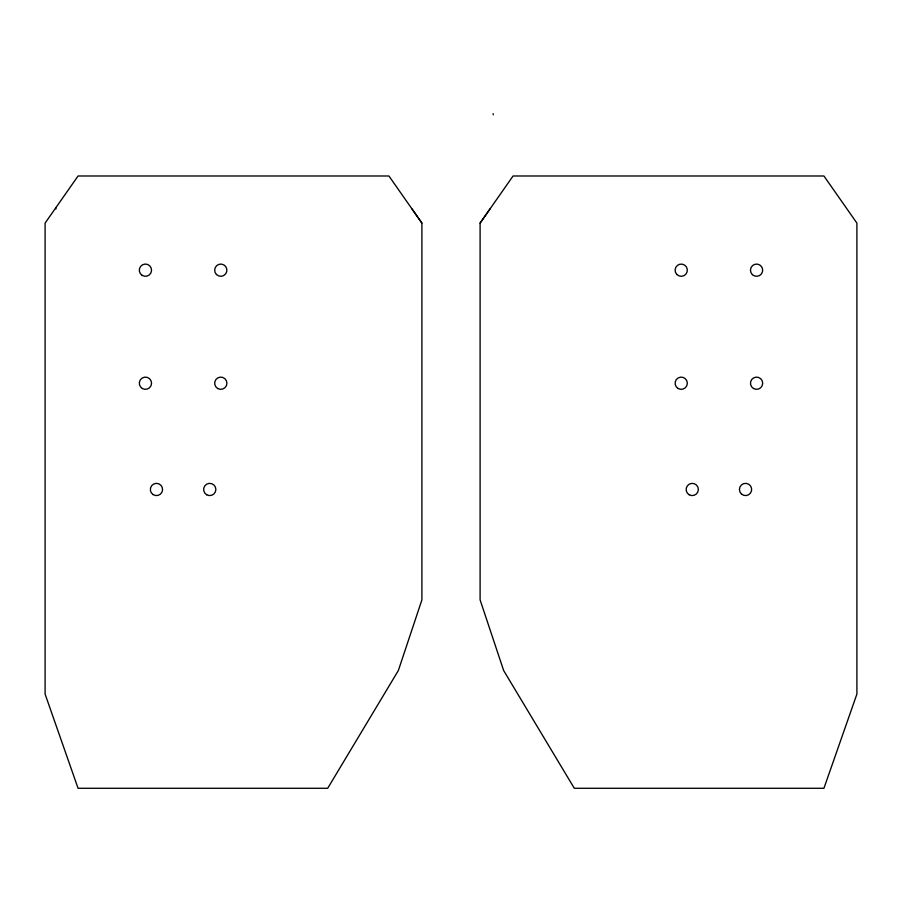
<?xml version="1.0" encoding="UTF-8"?>
<svg xmlns="http://www.w3.org/2000/svg" width="902" height="902" viewBox="0 0 902 902"><rect width="100%" height="100%" fill="white"/><g stroke="black" fill="none" stroke-linecap="round" stroke-linejoin="round"><path stroke-width="1.35" d="M480.101 223.087L513.069 175.991L823.932 175.991L856.9 223.087L856.9 694.089L823.932 788.28L574.303 788.28L503.654 670.536L480.101 599.886L480.101 223.087L489.989 208.96M421.899 223.087L388.931 175.991L78.068 175.991L45.1 223.087L45.1 694.089L78.068 788.28L327.697 788.28L398.346 670.536L421.899 599.886L421.899 223.087L412.011 208.96M493.09 113.72L493.326 114.757M55.721 207.911L55.958 208.96M142.178 275.381A6.122 6.122 0 0 0 151.547 270.397A6.122 6.122 0 0 0 142.539 264.782A6.122 6.122 0 0 0 142.178 275.381M216.457 274.512A6.122 6.122 0 0 0 226.695 271.773A6.122 6.122 0 0 0 219.197 264.275A6.122 6.122 0 0 0 216.457 274.512M142.358 388.525A6.122 6.122 0 0 0 151.547 383.226A6.122 6.122 0 0 0 142.358 377.927A6.122 6.122 0 0 0 142.358 388.525M217.72 388.525A6.122 6.122 0 0 0 226.909 383.226A6.122 6.122 0 0 0 217.72 377.927A6.122 6.122 0 0 0 217.72 388.525M153.103 494.589A6.122 6.122 0 0 0 162.574 489.809A6.122 6.122 0 0 0 153.701 484.002A6.122 6.122 0 0 0 153.103 494.589M206.682 494.77A6.122 6.122 0 0 0 215.871 489.47A6.122 6.122 0 0 0 206.682 484.171A6.122 6.122 0 0 0 206.682 494.77M752.392 274.659A6.122 6.122 0 0 0 762.54 271.57A6.122 6.122 0 0 0 754.794 264.331A6.122 6.122 0 0 0 752.392 274.659M676.883 274.512A6.122 6.122 0 0 0 687.132 271.773A6.122 6.122 0 0 0 679.634 264.275A6.122 6.122 0 0 0 676.883 274.512M753.52 388.525A6.122 6.122 0 0 0 762.697 383.226A6.122 6.122 0 0 0 753.52 377.927A6.122 6.122 0 0 0 753.52 388.525M678.157 388.525A6.122 6.122 0 0 0 687.335 383.226A6.122 6.122 0 0 0 678.157 377.927A6.122 6.122 0 0 0 678.157 388.525M741.467 494.037A6.122 6.122 0 0 0 751.535 490.722A6.122 6.122 0 0 0 743.631 483.652A6.122 6.122 0 0 0 741.467 494.037M689.196 494.77A6.122 6.122 0 0 0 698.373 489.47A6.122 6.122 0 0 0 689.196 484.171A6.122 6.122 0 0 0 689.196 494.77"/></g></svg>
